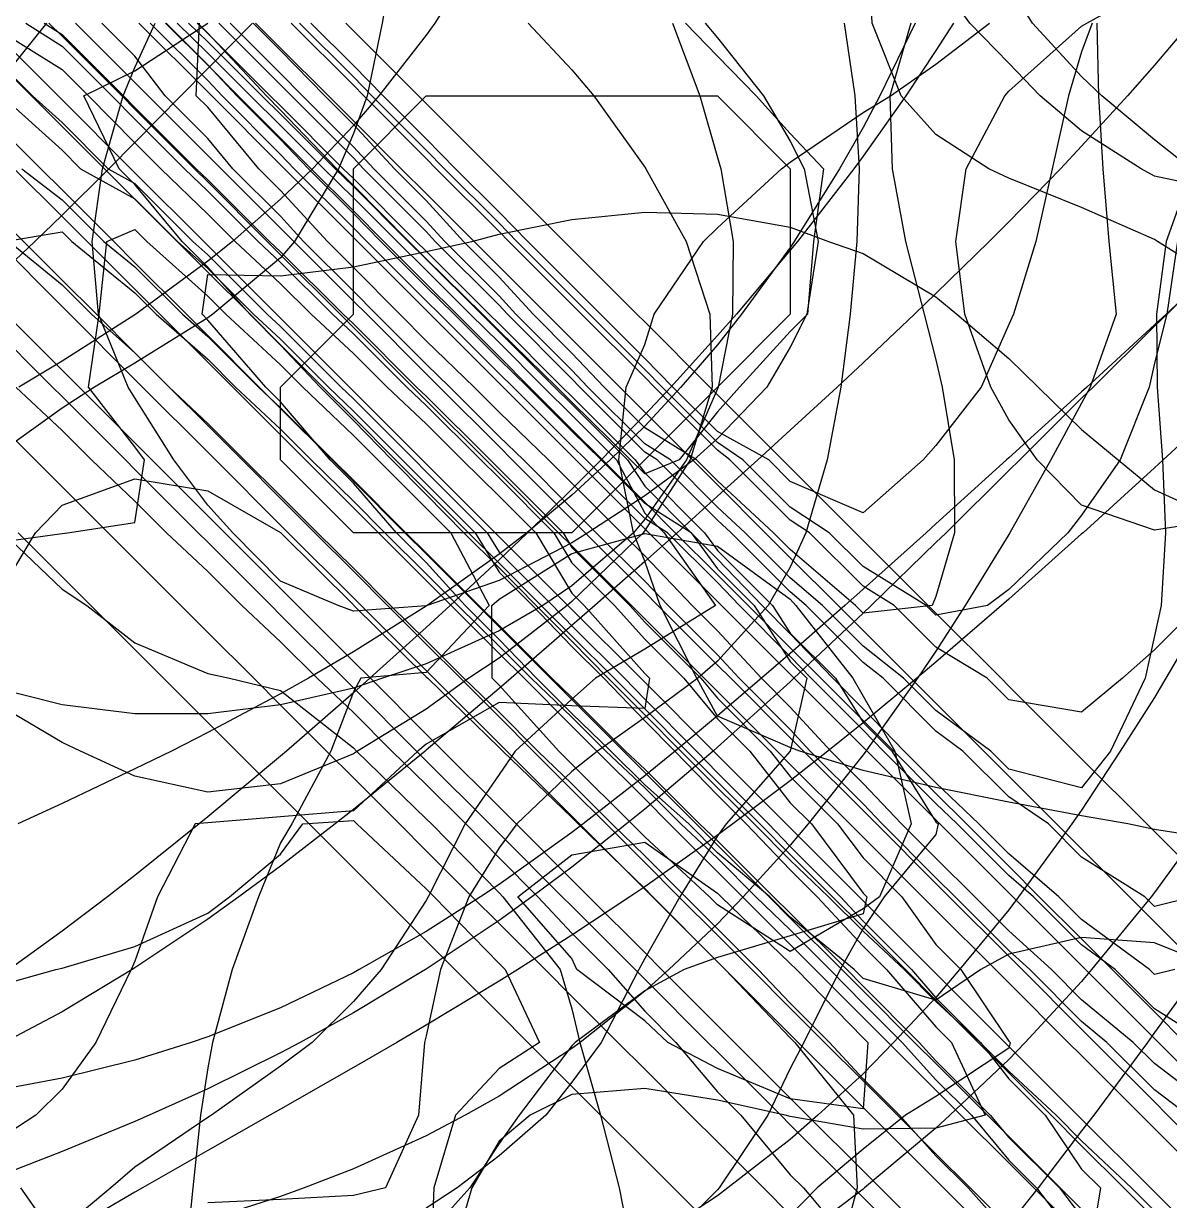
# Model space of a CAD drawing. Header units: metres. Extents: x 350990 to 353010, y 7454990 to 7457010.
# Drawn here: x 352094.7 to 352252.1, y 7455788.3 to 7455949.9 of the extents above; entities that cross this region are included whole.
import ezdxf

# ---------------------------------------------------------------- set-up
doc = ezdxf.new("R2010")
doc.units = ezdxf.units.M

msp = doc.modelspace()

# ---------------------------------------------------------------- linework, layer by layer
at = {"layer": 'BXH_RL1000'}
msp.add_polyline3d([(352188.33, 7455950, 1000), (352190, 7455947.977, 1000), (352196.318, 7455940, 1000), (352200, 7455933.771, 1000), (352201.902, 7455930, 1000), (352203.833, 7455920, 1000), (352202.288, 7455910, 1000), (352200, 7455905.486, 1000), (352196.767, 7455900, 1000), (352190, 7455892.949, 1000), (352186.762, 7455890, 1000), (352180, 7455885.052, 1000), (352172.202, 7455880, 1000), (352170, 7455878.613, 1000), (352160, 7455873.439, 1000), (352150.13, 7455870, 1000), (352150, 7455869.946, 1000), (352140, 7455869.24, 1000), (352137.91, 7455870, 1000), (352130, 7455873.349, 1000), (352123.431, 7455880, 1000), (352120, 7455883.761, 1000), (352115.321, 7455890, 1000), (352110, 7455898.525, 1000), (352109.046, 7455900, 1000), (352104.978, 7455910, 1000), (352104.13, 7455920, 1000), (352105.556, 7455930, 1000), (352108.401, 7455940, 1000), (352110, 7455943.895, 1000), (352112.795, 7455950, 1000)], dxfattribs=at)
at = {"layer": 'BXH_RL1100'}
for points in [[(352090, 7455940.136, 1100), (352097.876, 7455950, 1100)], [(352163.996, 7455950, 1100), (352170, 7455943.584, 1100), (352173.034, 7455940, 1100), (352180, 7455930.223, 1100), (352180.161, 7455930, 1100), (352185.721, 7455920, 1100), (352188.936, 7455910, 1100), (352189.268, 7455900, 1100), (352186.267, 7455890, 1100), (352180, 7455880.282, 1100), (352179.786, 7455880, 1100), (352170, 7455870.532, 1100), (352169.351, 7455870, 1100), (352160, 7455862.783, 1100), (352155.855, 7455860, 1100), (352150, 7455855.772, 1100), (352140.568, 7455850, 1100), (352140, 7455849.63, 1100), (352130, 7455845.518, 1100), (352120, 7455844.349, 1100), (352110, 7455846.538, 1100), (352102.521, 7455850, 1100), (352100, 7455851.202, 1100), (352090, 7455857.094, 1100)]]:
    msp.add_polyline3d(points, dxfattribs=at)
at = {"layer": 'BXH_RL1200'}
msp.add_polyline3d([(352183.805, 7455950, 1200), (352187.585, 7455940, 1200), (352190, 7455931.528, 1200), (352190.459, 7455930, 1200), (352192.15, 7455920, 1200), (352192.075, 7455910, 1200), (352190.105, 7455900, 1200), (352190, 7455899.744, 1200), (352185.753, 7455890, 1200), (352180, 7455881.866, 1200), (352178.45, 7455880, 1200), (352170, 7455872.713, 1200), (352166.023, 7455870, 1200), (352160, 7455866.532, 1200), (352150, 7455861.995, 1200), (352143.976, 7455860, 1200), (352140, 7455858.652, 1200), (352130, 7455856.347, 1200), (352120, 7455855.14, 1200), (352110, 7455855.139, 1200), (352100, 7455856.372, 1200), (352090, 7455858.884, 1200)], dxfattribs=at)
at = {"layer": 'BXH_RL900'}
msp.add_polyline3d([(352130, 7455890, 900), (352130, 7455890, 900), (352130, 7455900, 900), (352130, 7455900, 900), (352140, 7455910, 900), (352140, 7455920, 900), (352140, 7455930, 900), (352140, 7455930, 900), (352150, 7455940, 900), (352150, 7455940, 900), (352160, 7455940, 900), (352170, 7455940, 900), (352180, 7455940, 900), (352190, 7455940, 900), (352190, 7455940, 900), (352200, 7455930, 900), (352200, 7455930, 900), (352200, 7455920, 900), (352200, 7455910, 900), (352200, 7455910, 900), (352190, 7455900, 900), (352190, 7455900, 900), (352180, 7455890, 900), (352180, 7455890, 900), (352170, 7455880, 900), (352170, 7455880, 900), (352160, 7455880, 900), (352150, 7455880, 900), (352140, 7455880, 900), (352140, 7455880, 900)], close=True, dxfattribs=at)
at = {"layer": 'CU_0p2_RL1000'}
for points in [[(352257.361, 7455810, 1000), (352250, 7455814.594, 1000), (352244.594, 7455820, 1000), (352240, 7455823.379, 1000), (352233.379, 7455830, 1000), (352230, 7455832.895, 1000), (352222.895, 7455840, 1000), (352220, 7455842.786, 1000), (352212.786, 7455850, 1000), (352210, 7455852.868, 1000), (352202.868, 7455860, 1000), (352200, 7455863.016, 1000), (352193.016, 7455870, 1000), (352190, 7455873.139, 1000), (352183.139, 7455880, 1000), (352180, 7455881.972, 1000), (352171.972, 7455890, 1000), (352170, 7455891.936, 1000), (352161.936, 7455900, 1000), (352160, 7455901.885, 1000), (352151.885, 7455910, 1000), (352150, 7455911.859, 1000), (352141.859, 7455920, 1000), (352140, 7455921.883, 1000), (352131.883, 7455930, 1000), (352130, 7455931.966, 1000), (352121.966, 7455940, 1000), (352120, 7455942.106, 1000), (352112.106, 7455950, 1000)], [(352090, 7455945.915, 1000), (352095.915, 7455940, 1000), (352100, 7455936.322, 1000), (352106.322, 7455930, 1000), (352110, 7455927.957, 1000), (352117.957, 7455920, 1000), (352120, 7455918.164, 1000), (352128.164, 7455910, 1000), (352130, 7455908.307, 1000), (352138.307, 7455900, 1000), (352140, 7455898.378, 1000), (352148.378, 7455890, 1000), (352150, 7455888.382, 1000), (352158.382, 7455880, 1000), (352160, 7455877.332, 1000), (352167.332, 7455870, 1000), (352170, 7455867.228, 1000), (352177.228, 7455860, 1000), (352180, 7455857.126, 1000), (352187.126, 7455850, 1000), (352190, 7455847.026, 1000), (352197.026, 7455840, 1000), (352200, 7455836.9, 1000), (352206.9, 7455830, 1000), (352210, 7455826.655, 1000), (352216.655, 7455820, 1000), (352220, 7455816.123, 1000), (352226.123, 7455810, 1000), (352230, 7455804.988, 1000), (352234.988, 7455800, 1000), (352240, 7455792.598, 1000), (352242.598, 7455790, 1000), (352240.964, 7455780, 1000)]]:
    msp.add_polyline3d(points, dxfattribs=at)
at = {"layer": 'CU_0p2_RL1100'}
for points in [[(352097.54, 7455950, 1100), (352100, 7455948.439, 1100), (352108.438, 7455940, 1100), (352110, 7455938.423, 1100), (352118.422, 7455930, 1100), (352120, 7455928.475, 1100), (352128.475, 7455920, 1100), (352130, 7455918.578, 1100), (352138.578, 7455910, 1100), (352140, 7455908.686, 1100), (352148.686, 7455900, 1100), (352150, 7455898.765, 1100), (352158.765, 7455890, 1100), (352160, 7455888.788, 1100), (352168.788, 7455880, 1100), (352170, 7455877.97, 1100), (352177.97, 7455870, 1100), (352180, 7455867.718, 1100), (352187.718, 7455860, 1100), (352190, 7455857.255, 1100), (352197.255, 7455850, 1100), (352200, 7455846.504, 1100), (352206.504, 7455840, 1100), (352210, 7455835.323, 1100), (352215.323, 7455830, 1100), (352220, 7455823.418, 1100), (352223.418, 7455820, 1100), (352230, 7455810.177, 1100), (352230.177, 7455810, 1100), (352230, 7455809.221, 1100), (352220, 7455802.561, 1100), (352215.801, 7455800, 1100), (352210, 7455795.309, 1100), (352203.697, 7455790, 1100), (352200, 7455786.211, 1100)], [(352255.382, 7455830, 1100), (352250, 7455828.668, 1100), (352248.668, 7455830, 1100), (352240, 7455835.436, 1100), (352235.436, 7455840, 1100), (352230, 7455843.708, 1100), (352223.708, 7455850, 1100), (352220, 7455852.741, 1100), (352212.741, 7455860, 1100), (352210, 7455862.184, 1100), (352202.184, 7455870, 1100), (352200, 7455871.875, 1100), (352191.875, 7455880, 1100), (352190, 7455881.736, 1100), (352181.736, 7455890, 1100), (352180, 7455891.08, 1100), (352171.08, 7455900, 1100), (352170, 7455901.142, 1100), (352161.142, 7455910, 1100), (352160, 7455911.249, 1100), (352151.249, 7455920, 1100), (352150, 7455921.376, 1100), (352141.376, 7455930, 1100), (352140, 7455931.48, 1100), (352131.48, 7455940, 1100), (352130, 7455941.521, 1100), (352121.52, 7455950, 1100)]]:
    msp.add_polyline3d(points, dxfattribs=at)
at = {"layer": 'CU_0p2_RL1200'}
for points in [[(352118.538, 7455950, 1200), (352120, 7455948.576, 1200), (352128.571, 7455940, 1200), (352130, 7455938.608, 1200), (352138.602, 7455930, 1200), (352140, 7455928.636, 1200), (352148.63, 7455920, 1200), (352150, 7455918.659, 1200), (352158.652, 7455910, 1200), (352160, 7455908.677, 1200), (352168.67, 7455900, 1200), (352170, 7455898.689, 1200), (352178.682, 7455890, 1200), (352180, 7455888.232, 1200), (352188.223, 7455880, 1200), (352190, 7455877.565, 1200), (352197.555, 7455870, 1200), (352200, 7455866.209, 1200), (352206.201, 7455860, 1200), (352210, 7455853.935, 1200), (352213.935, 7455850, 1200), (352220, 7455840.288, 1200), (352220.288, 7455840, 1200), (352220, 7455838.569, 1200), (352212.908, 7455830, 1200), (352210, 7455825.633, 1200), (352206.839, 7455820, 1200), (352201.88, 7455810, 1200), (352200, 7455806.419, 1200), (352196.921, 7455800, 1200), (352190.228, 7455790, 1200), (352190, 7455789.734, 1200), (352180.258, 7455780, 1200)], [(352256.098, 7455870, 1200), (352250, 7455863.901, 1200), (352245.633, 7455860, 1200), (352240, 7455855.335, 1200), (352230, 7455857.022, 1200), (352227.022, 7455860, 1200), (352220, 7455864.266, 1200), (352214.264, 7455870, 1200), (352210, 7455872.638, 1200), (352202.63, 7455880, 1200), (352200, 7455881.712, 1200), (352191.704, 7455890, 1200), (352190, 7455891.336, 1200), (352181.329, 7455900, 1200), (352180, 7455901.348, 1200), (352171.341, 7455910, 1200), (352170, 7455911.366, 1200), (352161.359, 7455920, 1200), (352160, 7455921.389, 1200), (352151.382, 7455930, 1200), (352150, 7455931.416, 1200), (352141.41, 7455940, 1200), (352140, 7455941.447, 1200), (352131.442, 7455950, 1200)]]:
    msp.add_polyline3d(points, dxfattribs=at)
at = {"layer": 'CU_0p2_RL600'}
for points in [[(352260, 7455914.02, 600), (352250.418, 7455920, 600), (352250, 7455920.257, 600), (352240, 7455924.664, 600), (352230, 7455928.689, 600), (352227.274, 7455930, 600), (352220, 7455934.715, 600), (352215.239, 7455940, 600), (352211.257, 7455950, 600), (352210.807, 7455960, 600), (352212.661, 7455970, 600), (352216.181, 7455980, 600), (352220, 7455988.348, 600), (352221.232, 7455990, 600), (352229.189, 7456000, 600), (352230, 7456001.157, 600), (352240, 7456005.652, 600), (352250, 7456001.306, 600), (352251.107, 7456000, 600), (352260, 7455992.329, 600)], [(352090, 7455817.435, 600), (352099.151, 7455820, 600), (352100, 7455820.196, 600), (352110, 7455823.147, 600), (352120, 7455827.748, 600), (352122.964, 7455830, 600), (352130, 7455835.842, 600), (352133.041, 7455840, 600), (352140, 7455840.476, 600), (352140.476, 7455840, 600), (352150, 7455831.069, 600), (352151.069, 7455830, 600), (352160, 7455820.828, 600), (352160.828, 7455820, 600), (352165.57, 7455810, 600), (352160, 7455806.403, 600), (352154.026, 7455800, 600), (352151.052, 7455790, 600), (352150.627, 7455780, 600)]]:
    msp.add_polyline3d(points, dxfattribs=at)
msp.add_polyline3d([(352160, 7455859.053, 600), (352159.053, 7455860, 600), (352159.024, 7455870, 600), (352160, 7455870.862, 600), (352170, 7455877.14, 600), (352180, 7455879.873, 600), (352190, 7455878.13, 600), (352200, 7455870.866, 600), (352200.757, 7455870, 600), (352208.596, 7455860, 600), (352210, 7455857.539, 600), (352214.348, 7455850, 600), (352216.587, 7455840, 600), (352212.265, 7455830, 600), (352210, 7455828.32, 600), (352200, 7455822.477, 600), (352190, 7455828.901, 600), (352188.901, 7455830, 600), (352180, 7455838.226, 600), (352178.226, 7455840, 600), (352170, 7455848.224, 600), (352168.224, 7455850, 600)], close=True, dxfattribs=at)
at = {"layer": 'CU_0p2_RL700'}
for points in [[(352255.059, 7455930, 700), (352250, 7455933.975, 700), (352242.795, 7455940, 700), (352240, 7455942.639, 700), (352233.268, 7455950, 700), (352230, 7455955.214, 700), (352227.317, 7455960, 700), (352223.869, 7455970, 700), (352222.498, 7455980, 700), (352222.649, 7455990, 700), (352224.009, 7456000, 700), (352226.283, 7456010, 700), (352229.055, 7456020, 700), (352230, 7456023.827, 700), (352231.648, 7456030, 700), (352233.487, 7456040, 700)], [(352259.137, 7455820, 700), (352250, 7455823.691, 700), (352240, 7455824.41, 700), (352230, 7455822.101, 700), (352226.171, 7455820, 700), (352220, 7455815.776, 700), (352210, 7455818.759, 700), (352208.759, 7455820, 700), (352200, 7455827.18, 700), (352197.18, 7455830, 700), (352190, 7455836.042, 700), (352186.042, 7455840, 700), (352180, 7455845.369, 700), (352175.369, 7455850, 700), (352170, 7455855.148, 700), (352165.148, 7455860, 700), (352160, 7455865.344, 700), (352155.344, 7455870, 700), (352150, 7455875.919, 700), (352145.919, 7455880, 700), (352140, 7455886.819, 700), (352136.819, 7455890, 700), (352130, 7455897.954, 700), (352127.954, 7455900, 700), (352120, 7455909.214, 700), (352119.214, 7455910, 700), (352120, 7455915.445, 700), (352130, 7455915.27, 700), (352140, 7455916.533, 700), (352150, 7455918.633, 700), (352156.248, 7455920, 700), (352160, 7455921.002, 700), (352170, 7455923.036, 700), (352180, 7455924.013, 700), (352190, 7455923.756, 700), (352200, 7455921.948, 700), (352205.234, 7455920, 700), (352210, 7455918.343, 700), (352220, 7455912.412, 700), (352222.847, 7455910, 700), (352230, 7455903.925, 700), (352234.045, 7455900, 700), (352240, 7455894.191, 700), (352245.021, 7455890, 700), (352250, 7455885.872, 700), (352260, 7455881.339, 700)], [(352093.64, 7455900, 700), (352100, 7455894.019, 700), (352104.019, 7455890, 700), (352110, 7455884.342, 700), (352114.342, 7455880, 700), (352120, 7455874.676, 700), (352124.676, 7455870, 700), (352130, 7455865.015, 700), (352135.015, 7455860, 700), (352140, 7455855.294, 700), (352145.294, 7455850, 700), (352150, 7455845.429, 700), (352155.429, 7455840, 700), (352160, 7455835.343, 700), (352165.343, 7455830, 700), (352170, 7455824.974, 700), (352174.974, 7455820, 700), (352180, 7455814.271, 700), (352184.271, 7455810, 700), (352190, 7455803.187, 700), (352193.187, 7455800, 700), (352200, 7455791.795, 700), (352201.795, 7455790, 700), (352210, 7455780.282, 700)]]:
    msp.add_polyline3d(points, dxfattribs=at)
at = {"layer": 'CU_0p2_RL800'}
for points in [[(352250, 7455786.864, 800), (352246.864, 7455790, 800), (352240, 7455796.49, 800), (352236.49, 7455800, 800), (352230, 7455806.059, 800), (352226.059, 7455810, 800), (352220, 7455815.624, 800), (352215.624, 7455820, 800), (352210, 7455825.263, 800), (352205.263, 7455830, 800), (352200, 7455835.032, 800), (352195.032, 7455840, 800), (352190, 7455844.949, 800), (352184.949, 7455850, 800), (352180, 7455854.993, 800), (352174.993, 7455860, 800), (352170, 7455865.083, 800), (352165.083, 7455870, 800), (352160, 7455875.174, 800), (352155.174, 7455880, 800), (352150, 7455885.267, 800), (352145.267, 7455890, 800), (352140, 7455895.424, 800), (352135.424, 7455900, 800), (352130, 7455905.768, 800), (352125.768, 7455910, 800), (352120, 7455916.485, 800), (352116.485, 7455920, 800), (352110, 7455927.848, 800), (352107.848, 7455930, 800), (352102.984, 7455940, 800), (352110, 7455943.45, 800), (352120, 7455949.964, 800)], [(352092.735, 7455920, 800), (352100, 7455914.023, 800), (352104.023, 7455910, 800), (352110, 7455904.699, 800), (352114.699, 7455900, 800), (352120, 7455894.993, 800), (352124.993, 7455890, 800), (352130, 7455885.084, 800), (352135.084, 7455880, 800), (352140, 7455875.115, 800), (352145.115, 7455870, 800), (352150, 7455865.187, 800), (352155.187, 7455860, 800), (352160, 7455855.332, 800), (352165.332, 7455850, 800), (352170, 7455845.513, 800), (352175.513, 7455840, 800), (352180, 7455835.629, 800), (352185.629, 7455830, 800), (352190, 7455825.601, 800), (352195.601, 7455820, 800), (352200, 7455815.392, 800), (352205.392, 7455810, 800), (352210, 7455804.995, 800), (352214.995, 7455800, 800), (352220, 7455794.434, 800), (352224.434, 7455790, 800), (352230, 7455783.766, 800)]]:
    msp.add_polyline3d(points, dxfattribs=at)
at = {"layer": 'CU_0p2_RL900'}
for points in [[(352254.575, 7455800, 900), (352250, 7455803.483, 900), (352243.483, 7455810, 900), (352240, 7455812.884, 900), (352232.884, 7455820, 900), (352230, 7455822.622, 900), (352222.622, 7455830, 900), (352220, 7455832.598, 900), (352212.598, 7455840, 900), (352210, 7455842.74, 900), (352202.74, 7455850, 900), (352200, 7455852.973, 900), (352192.973, 7455860, 900), (352190, 7455863.207, 900), (352183.207, 7455870, 900), (352180, 7455873.353, 900), (352173.353, 7455880, 900), (352170, 7455883.346, 900), (352163.346, 7455890, 900), (352160, 7455893.234, 900), (352153.234, 7455900, 900), (352150, 7455903.132, 900), (352143.132, 7455910, 900), (352140, 7455913.166, 900), (352133.166, 7455920, 900), (352130, 7455923.458, 900), (352123.458, 7455930, 900), (352120, 7455934.149, 900), (352114.149, 7455940, 900), (352110, 7455945.438, 900), (352105.438, 7455950, 900)], [(352094.475, 7455930, 900), (352100, 7455925.729, 900), (352105.729, 7455920, 900), (352110, 7455916.517, 900), (352116.517, 7455910, 900), (352120, 7455906.956, 900), (352126.956, 7455900, 900), (352130, 7455897.155, 900), (352137.155, 7455890, 900), (352140, 7455887.211, 900), (352147.211, 7455880, 900), (352150, 7455877.217, 900), (352157.217, 7455870, 900), (352160, 7455867.257, 900), (352167.257, 7455860, 900), (352170, 7455857.372, 900), (352177.372, 7455850, 900), (352180, 7455847.526, 900), (352187.526, 7455840, 900), (352190, 7455837.676, 900), (352197.676, 7455830, 900), (352200, 7455827.759, 900), (352207.759, 7455820, 900), (352210, 7455817.712, 900), (352217.712, 7455810, 900), (352220, 7455807.47, 900), (352227.47, 7455800, 900), (352230, 7455796.947, 900), (352236.947, 7455790, 900), (352240, 7455786.021, 900)]]:
    msp.add_polyline3d(points, dxfattribs=at)
at = {"layer": 'CU_0p4_RL1000'}
for points in [[(352252.815, 7455820, 1000), (352250, 7455819.33, 1000), (352249.33, 7455820, 1000), (352240, 7455826.862, 1000), (352236.862, 7455830, 1000), (352230, 7455835.88, 1000), (352225.88, 7455840, 1000), (352220, 7455845.658, 1000), (352215.658, 7455850, 1000), (352210, 7455855.824, 1000), (352205.824, 7455860, 1000), (352200, 7455866.125, 1000), (352196.125, 7455870, 1000), (352190, 7455876.374, 1000), (352186.374, 7455880, 1000), (352180, 7455884.005, 1000), (352174.005, 7455890, 1000), (352170, 7455893.932, 1000), (352163.932, 7455900, 1000), (352160, 7455903.829, 1000), (352153.829, 7455910, 1000), (352150, 7455913.775, 1000), (352143.775, 7455920, 1000), (352140, 7455923.824, 1000), (352133.824, 7455930, 1000), (352130, 7455933.993, 1000), (352123.993, 7455940, 1000), (352120, 7455944.276, 1000), (352114.276, 7455950, 1000)], [(352091.703, 7455940, 1000), (352100, 7455932.53, 1000), (352102.53, 7455930, 1000), (352110, 7455925.85, 1000), (352115.85, 7455920, 1000), (352120, 7455916.271, 1000), (352126.271, 7455910, 1000), (352130, 7455906.562, 1000), (352136.562, 7455900, 1000), (352140, 7455896.706, 1000), (352146.706, 7455890, 1000), (352150, 7455886.714, 1000), (352156.714, 7455880, 1000), (352160, 7455874.581, 1000), (352164.581, 7455870, 1000), (352170, 7455864.371, 1000), (352174.371, 7455860, 1000), (352180, 7455854.163, 1000), (352184.163, 7455850, 1000), (352190, 7455843.96, 1000), (352193.96, 7455840, 1000), (352200, 7455833.703, 1000), (352203.703, 7455830, 1000), (352210, 7455823.207, 1000), (352213.207, 7455820, 1000), (352220, 7455812.126, 1000), (352222.126, 7455810, 1000), (352226.767, 7455800, 1000), (352220, 7455798.221, 1000), (352210, 7455798.095, 1000), (352200, 7455799.837, 1000), (352199.301, 7455800, 1000), (352190, 7455802.062, 1000), (352180, 7455803.64, 1000), (352170, 7455802.849, 1000), (352164.295, 7455800, 1000), (352160, 7455796.445, 1000), (352156.273, 7455790, 1000), (352153.33, 7455780, 1000)]]:
    msp.add_polyline3d(points, dxfattribs=at)
at = {"layer": 'CU_0p4_RL1100'}
for points in [[(352095.001, 7455950, 1100), (352100, 7455946.828, 1100), (352106.828, 7455940, 1100), (352110, 7455936.796, 1100), (352116.795, 7455930, 1100), (352120, 7455926.903, 1100), (352126.903, 7455920, 1100), (352130, 7455917.112, 1100), (352137.112, 7455910, 1100), (352140, 7455907.332, 1100), (352147.332, 7455900, 1100), (352150, 7455897.491, 1100), (352157.491, 7455890, 1100), (352160, 7455887.538, 1100), (352167.538, 7455880, 1100), (352170, 7455875.878, 1100), (352175.878, 7455870, 1100), (352180, 7455865.366, 1100), (352185.366, 7455860, 1100), (352190, 7455854.424, 1100), (352194.424, 7455850, 1100), (352200, 7455842.9, 1100), (352202.9, 7455840, 1100), (352210, 7455830.5, 1100), (352210.5, 7455830, 1100), (352210, 7455827.665, 1100), (352200, 7455824.633, 1100), (352190, 7455821.649, 1100), (352185.443, 7455820, 1100), (352180, 7455817.092, 1100), (352170.455, 7455810, 1100), (352170, 7455809.521, 1100), (352162.786, 7455800, 1100), (352160, 7455796.12, 1100), (352155.977, 7455790, 1100), (352150, 7455783.34, 1100)], [(352255.195, 7455930, 1100), (352251.629, 7455920, 1100), (352250.274, 7455910, 1100), (352250.396, 7455900, 1100), (352251.091, 7455890, 1100), (352251.522, 7455880, 1100), (352250.944, 7455870, 1100), (352250, 7455865.814, 1100), (352248.741, 7455860, 1100), (352243.973, 7455850, 1100), (352240, 7455844.948, 1100), (352230, 7455847.531, 1100), (352227.531, 7455850, 1100), (352220, 7455855.566, 1100), (352215.566, 7455860, 1100), (352210, 7455864.436, 1100), (352204.436, 7455870, 1100), (352200, 7455873.807, 1100), (352193.807, 7455880, 1100), (352190, 7455883.525, 1100), (352183.525, 7455890, 1100), (352180, 7455892.194, 1100), (352172.194, 7455900, 1100), (352170, 7455902.319, 1100), (352162.319, 7455910, 1100), (352160, 7455912.537, 1100), (352152.537, 7455920, 1100), (352150, 7455922.794, 1100), (352142.794, 7455930, 1100), (352140, 7455933.006, 1100), (352133.006, 7455940, 1100), (352130, 7455943.088, 1100), (352123.088, 7455950, 1100)]]:
    msp.add_polyline3d(points, dxfattribs=at)
at = {"layer": 'CU_0p4_RL1200'}
for points in [[(352117.374, 7455950, 1200), (352120, 7455947.433, 1200), (352127.43, 7455940, 1200), (352130, 7455937.487, 1200), (352137.483, 7455930, 1200), (352140, 7455927.535, 1200), (352147.53, 7455920, 1200), (352150, 7455917.577, 1200), (352157.572, 7455910, 1200), (352160, 7455907.61, 1200), (352167.605, 7455900, 1200), (352170, 7455897.635, 1200), (352177.629, 7455890, 1200), (352180, 7455886.382, 1200), (352186.376, 7455880, 1200), (352190, 7455875.033, 1200), (352195.026, 7455870, 1200), (352200, 7455862.288, 1200), (352202.285, 7455860, 1200), (352200, 7455850, 1200), (352200, 7455850, 1200), (352191.171, 7455840, 1200), (352190, 7455838.385, 1200), (352184.81, 7455830, 1200), (352180, 7455821.513, 1200), (352179.213, 7455820, 1200), (352174.026, 7455810, 1200), (352170, 7455804.538, 1200), (352166.406, 7455800, 1200), (352160, 7455794.4, 1200), (352154.264, 7455790, 1200), (352150, 7455787.21, 1200)], [(352253.161, 7455920, 1200), (352251.712, 7455910, 1200), (352250, 7455903.302, 1200), (352249.276, 7455900, 1200), (352245.312, 7455890, 1200), (352240, 7455882.409, 1200), (352238.095, 7455880, 1200), (352230, 7455872.221, 1200), (352227.095, 7455870, 1200), (352220, 7455868.663, 1200), (352218.663, 7455870, 1200), (352210, 7455875.36, 1200), (352205.355, 7455880, 1200), (352200, 7455883.486, 1200), (352193.479, 7455890, 1200), (352190, 7455892.395, 1200), (352182.389, 7455900, 1200), (352180, 7455902.42, 1200), (352172.414, 7455910, 1200), (352170, 7455912.453, 1200), (352162.448, 7455920, 1200), (352160, 7455922.495, 1200), (352152.49, 7455930, 1200), (352150, 7455932.544, 1200), (352142.539, 7455940, 1200), (352140, 7455942.597, 1200), (352132.593, 7455950, 1200)]]:
    msp.add_polyline3d(points, dxfattribs=at)
at = {"layer": 'CU_0p4_RL700'}
msp.add_polyline3d([(352091.889, 7455880, 700), (352100, 7455872.232, 700), (352103.391, 7455870, 700), (352110, 7455864.858, 700), (352120, 7455860.644, 700), (352122.974, 7455860, 700), (352130, 7455858.317, 700), (352140, 7455850.443, 700), (352140.443, 7455850, 700), (352150, 7455840.718, 700), (352150.718, 7455840, 700), (352160, 7455830.542, 700), (352160.542, 7455830, 700), (352168.373, 7455820, 700), (352170, 7455814.613, 700), (352171.1, 7455810, 700), (352173.914, 7455800, 700), (352176.495, 7455790, 700), (352178.465, 7455780, 700)], dxfattribs=at)
at = {"layer": 'CU_0p4_RL800'}
for points in [[(352260, 7455837.656, 800), (352250, 7455839.249, 800), (352246.343, 7455840, 800), (352240, 7455841.095, 800), (352230, 7455842.977, 800), (352220, 7455845.026, 800), (352210, 7455847.343, 800), (352201.292, 7455850, 800), (352200, 7455850.481, 800), (352190, 7455854.818, 800), (352187.186, 7455860, 800), (352182.124, 7455870, 800), (352180, 7455876.087, 800), (352178.45, 7455880, 800), (352176.451, 7455890, 800), (352177.441, 7455900, 800), (352180, 7455905.86, 800), (352181.326, 7455910, 800), (352188.101, 7455920, 800), (352190, 7455921.886, 800), (352198.804, 7455930, 800), (352200, 7455930.903, 800), (352210, 7455937.735, 800), (352213.747, 7455940, 800), (352220, 7455944.351, 800), (352227.353, 7455950, 800)], [(352090.355, 7455870, 800), (352096.363, 7455880, 800), (352100, 7455883.772, 800), (352110, 7455887.413, 800), (352120, 7455885.772, 800), (352130, 7455880.016, 800), (352130.016, 7455880, 800), (352140, 7455870.08, 800), (352140.08, 7455870, 800), (352150, 7455860.226, 800), (352150.226, 7455860, 800), (352160, 7455850.519, 800), (352160.519, 7455850, 800), (352170, 7455840.888, 800), (352170.888, 7455840, 800), (352180, 7455831.123, 800), (352181.123, 7455830, 800), (352190, 7455821.066, 800), (352191.066, 7455820, 800), (352200, 7455810.642, 800), (352200.642, 7455810, 800), (352208.688, 7455800, 800), (352209.166, 7455790, 800), (352206.516, 7455780, 800)]]:
    msp.add_polyline3d(points, dxfattribs=at)
at = {"layer": 'CU_0p4_RL900'}
for points in [[(352259.292, 7455800, 900), (352250, 7455807.073, 900), (352247.073, 7455810, 900), (352240, 7455815.857, 900), (352235.857, 7455820, 900), (352230, 7455825.324, 900), (352225.324, 7455830, 900), (352220, 7455835.276, 900), (352215.276, 7455840, 900), (352210, 7455845.565, 900), (352205.565, 7455850, 900), (352200, 7455856.039, 900), (352196.039, 7455860, 900), (352190, 7455866.512, 900), (352186.512, 7455870, 900), (352180, 7455876.81, 900), (352176.81, 7455880, 900), (352170, 7455886.796, 900), (352166.796, 7455890, 900), (352160, 7455896.567, 900), (352156.567, 7455900, 900), (352150, 7455906.36, 900), (352146.36, 7455910, 900), (352140, 7455916.43, 900), (352136.43, 7455920, 900), (352130, 7455927.023, 900), (352127.023, 7455930, 900), (352120, 7455938.426, 900), (352118.426, 7455940, 900), (352118.887, 7455950, 900)], [(352092.082, 7455920, 900), (352100, 7455921.326, 900), (352101.326, 7455920, 900), (352110, 7455912.927, 900), (352112.927, 7455910, 900), (352120, 7455903.818, 900), (352123.818, 7455900, 900), (352130, 7455894.222, 900), (352134.222, 7455890, 900), (352140, 7455884.335, 900), (352144.335, 7455880, 900), (352150, 7455874.348, 900), (352154.348, 7455870, 900), (352160, 7455864.43, 900), (352164.43, 7455860, 900), (352170, 7455854.662, 900), (352174.662, 7455850, 900), (352180, 7455844.976, 900), (352184.976, 7455840, 900), (352190, 7455835.281, 900), (352195.281, 7455830, 900), (352200, 7455825.448, 900), (352205.448, 7455820, 900), (352210, 7455815.353, 900), (352215.353, 7455810, 900), (352220, 7455804.861, 900), (352224.861, 7455800, 900), (352230, 7455793.8, 900), (352233.8, 7455790, 900), (352240, 7455781.919, 900)]]:
    msp.add_polyline3d(points, dxfattribs=at)
at = {"layer": 'CU_0p8_RL1000'}
for points in [[(352260, 7455926.856, 1000), (352250, 7455928.985, 1000), (352248.186, 7455930, 1000), (352240, 7455935.192, 1000), (352234.321, 7455940, 1000), (352230, 7455944.488, 1000), (352224.641, 7455950, 1000), (352220, 7455956.46, 1000), (352217.322, 7455960, 1000), (352213.257, 7455970, 1000), (352212.239, 7455980, 1000), (352213.42, 7455990, 1000), (352215.293, 7456000, 1000), (352215.877, 7456010, 1000), (352213.796, 7456020, 1000), (352210, 7456028.289, 1000), (352209.484, 7456030, 1000), (352205.445, 7456040, 1000)], [(352185.628, 7455950, 1000), (352190, 7455945.47, 1000), (352195.333, 7455940, 1000), (352200, 7455934.835, 1000), (352204.58, 7455930, 1000), (352203.173, 7455920, 1000), (352202.382, 7455910, 1000), (352200, 7455907.628, 1000), (352193.004, 7455900, 1000), (352190, 7455896.624, 1000), (352184.743, 7455890, 1000), (352180, 7455888.072, 1000), (352178.072, 7455890, 1000), (352170, 7455897.924, 1000), (352167.924, 7455900, 1000), (352160, 7455907.716, 1000), (352157.716, 7455910, 1000), (352150, 7455917.608, 1000), (352147.608, 7455920, 1000), (352140, 7455927.706, 1000), (352137.706, 7455930, 1000), (352130, 7455938.048, 1000), (352128.048, 7455940, 1000), (352120, 7455948.618, 1000), (352118.618, 7455950, 1000)], [(352090, 7455878.53, 1000), (352100, 7455879.911, 1000), (352100.743, 7455880, 1000), (352110, 7455881.402, 1000), (352111.295, 7455890, 1000), (352110, 7455891.777, 1000), (352103.601, 7455900, 1000), (352105.075, 7455910, 1000), (352106.145, 7455920, 1000), (352110, 7455921.637, 1000), (352111.637, 7455920, 1000), (352120, 7455912.484, 1000), (352122.484, 7455910, 1000), (352130, 7455903.072, 1000), (352133.072, 7455900, 1000), (352140, 7455893.362, 1000), (352143.362, 7455890, 1000), (352150, 7455883.377, 1000), (352153.377, 7455880, 1000), (352158.649, 7455870, 1000), (352150, 7455860.799, 1000), (352141.023, 7455860, 1000), (352140, 7455858.148, 1000), (352136.882, 7455850, 1000), (352131.54, 7455840, 1000), (352130, 7455837.387, 1000), (352126.955, 7455830, 1000), (352123.352, 7455820, 1000), (352120.655, 7455810, 1000), (352120, 7455806.508, 1000), (352118.98, 7455800, 1000), (352117.939, 7455790, 1000), (352116.956, 7455780, 1000)]]:
    msp.add_polyline3d(points, dxfattribs=at)
at = {"layer": 'CU_0p8_RL1100'}
for points in [[(352090, 7455949.868, 1100), (352100, 7455943.606, 1100), (352103.606, 7455940, 1100), (352110, 7455933.542, 1100), (352113.542, 7455930, 1100), (352120, 7455923.758, 1100), (352123.758, 7455920, 1100), (352130, 7455914.18, 1100), (352134.18, 7455910, 1100), (352140, 7455904.623, 1100), (352144.623, 7455900, 1100), (352150, 7455894.944, 1100), (352154.944, 7455890, 1100), (352160, 7455885.038, 1100), (352165.038, 7455880, 1100), (352170, 7455871.693, 1100), (352171.693, 7455870, 1100), (352180, 7455860.661, 1100), (352180.661, 7455860, 1100), (352180, 7455855.876, 1100), (352170, 7455856.211, 1100), (352160, 7455856.699, 1100), (352150, 7455850.971, 1100), (352148.83, 7455850, 1100), (352140, 7455841.82, 1100), (352130, 7455840.989, 1100), (352120, 7455840.134, 1100), (352118.262, 7455840, 1100), (352113.102, 7455830, 1100), (352110, 7455821.14, 1100), (352109.502, 7455820, 1100), (352104.629, 7455810, 1100), (352100, 7455803.586, 1100), (352096.38, 7455800, 1100), (352090, 7455795.836, 1100)], [(352216.532, 7455950, 1100), (352213.687, 7455940, 1100), (352213.979, 7455930, 1100), (352215.829, 7455920, 1100), (352218.367, 7455910, 1100), (352220, 7455903.736, 1100), (352220.85, 7455900, 1100), (352222.501, 7455890, 1100), (352222.533, 7455880, 1100), (352220, 7455871.23, 1100), (352219.492, 7455870, 1100), (352210, 7455868.939, 1100), (352208.939, 7455870, 1100), (352200, 7455877.672, 1100), (352197.672, 7455880, 1100), (352190, 7455887.104, 1100), (352187.104, 7455890, 1100), (352180, 7455894.422, 1100), (352174.422, 7455900, 1100), (352170, 7455904.674, 1100), (352164.674, 7455910, 1100), (352160, 7455915.112, 1100), (352155.112, 7455920, 1100), (352150, 7455925.63, 1100), (352145.63, 7455930, 1100), (352140, 7455936.058, 1100), (352136.058, 7455940, 1100), (352130, 7455946.224, 1100), (352126.224, 7455950, 1100)]]:
    msp.add_polyline3d(points, dxfattribs=at)
at = {"layer": 'CU_0p8_RL1200'}
for points in [[(352115.794, 7455950, 1200), (352120, 7455945.869, 1200), (352125.867, 7455940, 1200), (352130, 7455935.939, 1200), (352135.937, 7455930, 1200), (352140, 7455926.004, 1200), (352146.002, 7455920, 1200), (352150, 7455916.061, 1200), (352156.058, 7455910, 1200), (352160, 7455906.108, 1200), (352166.105, 7455900, 1200), (352170, 7455896.144, 1200), (352176.141, 7455890, 1200), (352180, 7455882.683, 1200), (352182.68, 7455880, 1200), (352189.744, 7455870, 1200), (352180, 7455863.981, 1200), (352173.254, 7455860, 1200), (352170, 7455857.117, 1200), (352162.229, 7455850, 1200), (352160, 7455846.769, 1200), (352155.361, 7455840, 1200), (352150.29, 7455830, 1200), (352150, 7455829.498, 1200), (352143.827, 7455820, 1200), (352140, 7455815.589, 1200), (352134.33, 7455810, 1200), (352130, 7455806.748, 1200), (352120.513, 7455800, 1200), (352120, 7455799.68, 1200), (352110, 7455792.876, 1200), (352106.667, 7455790, 1200), (352100, 7455784.419, 1200)], [(352241.442, 7455950, 1200), (352240, 7455946.065, 1200), (352238.215, 7455940, 1200), (352235.939, 7455930, 1200), (352233.715, 7455920, 1200), (352230.629, 7455910, 1200), (352230, 7455908.597, 1200), (352226.224, 7455900, 1200), (352220, 7455891.96, 1200), (352218.224, 7455890, 1200), (352210, 7455882.728, 1200), (352200, 7455887.033, 1200), (352197.031, 7455890, 1200), (352190, 7455893.888, 1200), (352183.885, 7455900, 1200), (352180, 7455903.925, 1200), (352173.921, 7455910, 1200), (352170, 7455913.972, 1200), (352163.969, 7455920, 1200), (352160, 7455924.029, 1200), (352154.026, 7455930, 1200), (352150, 7455934.095, 1200), (352144.092, 7455940, 1200), (352140, 7455944.166, 1200), (352134.163, 7455950, 1200)]]:
    msp.add_polyline3d(points, dxfattribs=at)
at = {"layer": 'CU_0p8_RL900'}
msp.add_polyline3d([(352260, 7455881.89, 900), (352250, 7455880.341, 900), (352240, 7455883.8, 900), (352233.889, 7455890, 900), (352230, 7455895.507, 900), (352227.554, 7455900, 900), (352223.988, 7455910, 900), (352222.747, 7455920, 900), (352224.169, 7455930, 900), (352229.458, 7455940, 900), (352230, 7455940.628, 900), (352240, 7455949.59, 900), (352240.733, 7455950, 900), (352250, 7455955.138, 900), (352260, 7455957.985, 900)], dxfattribs=at)
msp.add_polyline3d([(352170, 7455821.513, 900), (352162.589, 7455830, 900), (352170, 7455835.734, 900), (352180, 7455837.493, 900), (352190, 7455830.49, 900), (352190.49, 7455830, 900), (352200, 7455820.828, 900), (352200.828, 7455820, 900), (352210, 7455810.635, 900), (352210.635, 7455810, 900), (352210, 7455800.877, 900), (352200, 7455802.224, 900), (352190, 7455806.404, 900), (352183.181, 7455810, 900), (352180, 7455812.943, 900), (352170.69, 7455820, 900)], close=True, dxfattribs=at)
at = {"layer": 'DAC_RL1000'}
for points in [[(352114.196, 7455950, 1000), (352120, 7455944.196, 1000), (352124.196, 7455940, 1000), (352130, 7455934.196, 1000), (352134.196, 7455930, 1000), (352140, 7455924.196, 1000), (352144.196, 7455920, 1000), (352150, 7455914.196, 1000), (352154.196, 7455910, 1000), (352160, 7455904.196, 1000), (352164.196, 7455900, 1000), (352170, 7455894.196, 1000), (352174.196, 7455890, 1000), (352180, 7455884.196, 1000), (352184.196, 7455880, 1000), (352190, 7455874.196, 1000), (352194.196, 7455870, 1000), (352200, 7455864.196, 1000), (352204.196, 7455860, 1000), (352210, 7455854.196, 1000), (352214.196, 7455850, 1000), (352220, 7455844.196, 1000), (352224.196, 7455840, 1000), (352230, 7455834.196, 1000), (352234.196, 7455830, 1000), (352240, 7455824.196, 1000), (352244.196, 7455820, 1000), (352250, 7455814.196, 1000), (352254.196, 7455810, 1000)], [(352250, 7455785.804, 1000), (352245.804, 7455790, 1000), (352240, 7455795.804, 1000), (352235.804, 7455800, 1000), (352230, 7455805.804, 1000), (352225.804, 7455810, 1000), (352220, 7455815.804, 1000), (352215.804, 7455820, 1000), (352210, 7455825.804, 1000), (352205.804, 7455830, 1000), (352200, 7455835.804, 1000), (352195.804, 7455840, 1000), (352190, 7455845.804, 1000), (352185.804, 7455850, 1000), (352180, 7455855.804, 1000), (352175.804, 7455860, 1000), (352170, 7455865.804, 1000), (352165.804, 7455870, 1000), (352160, 7455875.804, 1000), (352155.804, 7455880, 1000), (352150, 7455885.804, 1000), (352145.804, 7455890, 1000), (352140, 7455895.804, 1000), (352135.804, 7455900, 1000), (352130, 7455905.804, 1000), (352125.804, 7455910, 1000), (352120, 7455915.804, 1000), (352115.804, 7455920, 1000), (352110, 7455925.804, 1000), (352105.804, 7455930, 1000), (352100, 7455935.804, 1000), (352095.804, 7455940, 1000), (352090, 7455945.804, 1000)]]:
    msp.add_polyline3d(points, dxfattribs=at)
at = {"layer": 'DAC_RL1100'}
for points in [[(352258.177, 7455790, 1100), (352250, 7455798.177, 1100), (352248.177, 7455800, 1100), (352240, 7455808.177, 1100), (352238.177, 7455810, 1100), (352230, 7455818.177, 1100), (352228.177, 7455820, 1100), (352220, 7455828.177, 1100), (352218.177, 7455830, 1100), (352210, 7455838.177, 1100), (352208.177, 7455840, 1100), (352200, 7455848.177, 1100), (352198.177, 7455850, 1100), (352190, 7455858.177, 1100), (352188.177, 7455860, 1100), (352180, 7455868.177, 1100), (352178.177, 7455870, 1100), (352170, 7455878.177, 1100), (352168.177, 7455880, 1100), (352160, 7455888.177, 1100), (352158.177, 7455890, 1100), (352150, 7455898.177, 1100), (352148.177, 7455900, 1100), (352140, 7455908.177, 1100), (352138.177, 7455910, 1100), (352130, 7455918.177, 1100), (352128.177, 7455920, 1100), (352120, 7455928.177, 1100), (352118.177, 7455930, 1100), (352110, 7455938.177, 1100), (352108.177, 7455940, 1100), (352100, 7455948.177, 1100), (352098.177, 7455950, 1100)], [(352126.569, 7455950, 1100), (352130, 7455946.569, 1100), (352136.569, 7455940, 1100), (352140, 7455936.569, 1100), (352146.569, 7455930, 1100), (352150, 7455926.569, 1100), (352156.569, 7455920, 1100), (352160, 7455916.569, 1100), (352166.569, 7455910, 1100), (352170, 7455906.569, 1100), (352176.569, 7455900, 1100), (352180, 7455896.569, 1100), (352186.569, 7455890, 1100), (352190, 7455886.569, 1100), (352196.569, 7455880, 1100), (352200, 7455876.569, 1100), (352206.569, 7455870, 1100), (352210, 7455866.569, 1100), (352216.569, 7455860, 1100), (352220, 7455856.569, 1100), (352226.569, 7455850, 1100), (352230, 7455846.569, 1100), (352236.569, 7455840, 1100), (352240, 7455836.569, 1100), (352246.569, 7455830, 1100), (352250, 7455826.569, 1100), (352256.569, 7455820, 1100)]]:
    msp.add_polyline3d(points, dxfattribs=at)
at = {"layer": 'DAC_RL1200'}
for points in [[(352260, 7455800.549, 1200), (352250.549, 7455810, 1200), (352250, 7455810.549, 1200), (352240.549, 7455820, 1200), (352240, 7455820.549, 1200), (352230.549, 7455830, 1200), (352230, 7455830.549, 1200), (352220.549, 7455840, 1200), (352220, 7455840.549, 1200), (352210.549, 7455850, 1200), (352210, 7455850.549, 1200), (352200.549, 7455860, 1200), (352200, 7455860.549, 1200), (352190.549, 7455870, 1200), (352190, 7455870.549, 1200), (352180.549, 7455880, 1200), (352180, 7455880.549, 1200), (352170.549, 7455890, 1200), (352170, 7455890.549, 1200), (352160.549, 7455900, 1200), (352160, 7455900.549, 1200), (352150.549, 7455910, 1200), (352150, 7455910.549, 1200), (352140.549, 7455920, 1200), (352140, 7455920.549, 1200), (352130.549, 7455930, 1200), (352130, 7455930.549, 1200), (352120.549, 7455940, 1200), (352120, 7455940.549, 1200), (352110.549, 7455950, 1200)], [(352138.942, 7455950, 1200), (352140, 7455948.942, 1200), (352148.942, 7455940, 1200), (352150, 7455938.942, 1200), (352158.942, 7455930, 1200), (352160, 7455928.942, 1200), (352168.942, 7455920, 1200), (352170, 7455918.942, 1200), (352178.942, 7455910, 1200), (352180, 7455908.942, 1200), (352188.942, 7455900, 1200), (352190, 7455898.942, 1200), (352198.942, 7455890, 1200), (352200, 7455888.942, 1200), (352208.942, 7455880, 1200), (352210, 7455878.942, 1200), (352218.942, 7455870, 1200), (352220, 7455868.942, 1200), (352228.942, 7455860, 1200), (352230, 7455858.942, 1200), (352238.942, 7455850, 1200), (352240, 7455848.942, 1200), (352248.942, 7455840, 1200), (352250, 7455838.942, 1200), (352258.942, 7455830, 1200)]]:
    msp.add_polyline3d(points, dxfattribs=at)
at = {"layer": 'DAC_RL500'}
for points in [[(352092.332, 7455910, 500), (352100, 7455902.332, 500), (352102.332, 7455900, 500), (352110, 7455892.332, 500), (352112.332, 7455890, 500), (352120, 7455882.332, 500), (352122.332, 7455880, 500), (352130, 7455872.332, 500), (352132.332, 7455870, 500), (352140, 7455862.332, 500), (352142.332, 7455860, 500), (352150, 7455852.332, 500), (352152.332, 7455850, 500), (352160, 7455842.332, 500), (352162.332, 7455840, 500), (352170, 7455832.332, 500), (352172.332, 7455830, 500), (352180, 7455822.332, 500), (352182.332, 7455820, 500), (352190, 7455812.332, 500), (352192.332, 7455810, 500), (352200, 7455802.332, 500), (352202.332, 7455800, 500), (352210, 7455792.332, 500), (352212.332, 7455790, 500), (352220, 7455782.332, 500)], [(352190, 7455783.94, 500), (352183.94, 7455790, 500), (352180, 7455793.94, 500), (352173.94, 7455800, 500), (352170, 7455803.94, 500), (352163.94, 7455810, 500), (352160, 7455813.94, 500), (352153.94, 7455820, 500), (352150, 7455823.94, 500), (352143.94, 7455830, 500), (352140, 7455833.94, 500), (352133.94, 7455840, 500), (352130, 7455843.94, 500), (352123.94, 7455850, 500), (352120, 7455853.94, 500), (352113.94, 7455860, 500), (352110, 7455863.94, 500), (352103.94, 7455870, 500), (352100, 7455873.94, 500), (352093.94, 7455880, 500)]]:
    msp.add_polyline3d(points, dxfattribs=at)
at = {"layer": 'DAC_RL600'}
for points in [[(352090, 7455924.705, 600), (352094.705, 7455920, 600), (352100, 7455914.705, 600), (352104.705, 7455910, 600), (352110, 7455904.705, 600), (352114.705, 7455900, 600), (352120, 7455894.705, 600), (352124.705, 7455890, 600), (352130, 7455884.705, 600), (352134.705, 7455880, 600), (352140, 7455874.705, 600), (352144.705, 7455870, 600), (352150, 7455864.705, 600), (352154.705, 7455860, 600), (352160, 7455854.705, 600), (352164.705, 7455850, 600), (352170, 7455844.705, 600), (352174.705, 7455840, 600), (352180, 7455834.705, 600), (352184.705, 7455830, 600), (352190, 7455824.705, 600), (352194.705, 7455820, 600), (352200, 7455814.705, 600), (352204.705, 7455810, 600), (352210, 7455804.705, 600), (352214.705, 7455800, 600), (352220, 7455794.705, 600), (352224.705, 7455790, 600), (352230, 7455784.705, 600)], [(352200, 7455786.313, 600), (352196.313, 7455790, 600), (352190, 7455796.313, 600), (352186.313, 7455800, 600), (352180, 7455806.313, 600), (352176.313, 7455810, 600), (352170, 7455816.313, 600), (352166.313, 7455820, 600), (352160, 7455826.313, 600), (352156.313, 7455830, 600), (352150, 7455836.313, 600), (352146.313, 7455840, 600), (352140, 7455846.313, 600), (352136.313, 7455850, 600), (352130, 7455856.313, 600), (352126.313, 7455860, 600), (352120, 7455866.313, 600), (352116.313, 7455870, 600), (352110, 7455876.313, 600), (352106.313, 7455880, 600), (352100, 7455886.313, 600), (352096.313, 7455890, 600), (352090, 7455896.313, 600)]]:
    msp.add_polyline3d(points, dxfattribs=at)
at = {"layer": 'DAC_RL700'}
for points in [[(352090, 7455937.078, 700), (352097.078, 7455930, 700), (352100, 7455927.078, 700), (352107.078, 7455920, 700), (352110, 7455917.078, 700), (352117.078, 7455910, 700), (352120, 7455907.078, 700), (352127.078, 7455900, 700), (352130, 7455897.078, 700), (352137.078, 7455890, 700), (352140, 7455887.078, 700), (352147.078, 7455880, 700), (352150, 7455877.078, 700), (352157.078, 7455870, 700), (352160, 7455867.078, 700), (352167.078, 7455860, 700), (352170, 7455857.078, 700), (352177.078, 7455850, 700), (352180, 7455847.078, 700), (352187.078, 7455840, 700), (352190, 7455837.078, 700), (352197.078, 7455830, 700), (352200, 7455827.078, 700), (352207.078, 7455820, 700), (352210, 7455817.078, 700), (352217.078, 7455810, 700), (352220, 7455807.078, 700), (352227.078, 7455800, 700), (352230, 7455797.078, 700), (352237.078, 7455790, 700), (352240, 7455787.078, 700)], [(352218.686, 7455780, 700), (352210, 7455788.686, 700), (352208.686, 7455790, 700), (352200, 7455798.686, 700), (352198.686, 7455800, 700), (352190, 7455808.686, 700), (352188.686, 7455810, 700), (352180, 7455818.686, 700), (352178.686, 7455820, 700), (352170, 7455828.686, 700), (352168.686, 7455830, 700), (352160, 7455838.686, 700), (352158.686, 7455840, 700), (352150, 7455848.686, 700), (352148.686, 7455850, 700), (352140, 7455858.686, 700), (352138.686, 7455860, 700), (352130, 7455868.686, 700), (352128.686, 7455870, 700), (352120, 7455878.686, 700), (352118.686, 7455880, 700), (352110, 7455888.686, 700), (352108.686, 7455890, 700), (352100, 7455898.686, 700), (352098.686, 7455900, 700), (352090, 7455908.686, 700)]]:
    msp.add_polyline3d(points, dxfattribs=at)
at = {"layer": 'DAC_RL800'}
for points in [[(352090, 7455949.451, 800), (352099.451, 7455940, 800), (352100, 7455939.451, 800), (352109.451, 7455930, 800), (352110, 7455929.451, 800), (352119.451, 7455920, 800), (352120, 7455919.451, 800), (352129.451, 7455910, 800), (352130, 7455909.451, 800), (352139.451, 7455900, 800), (352140, 7455899.451, 800), (352149.451, 7455890, 800), (352150, 7455889.451, 800), (352159.451, 7455880, 800), (352160, 7455879.451, 800), (352169.451, 7455870, 800), (352170, 7455869.451, 800), (352179.451, 7455860, 800), (352180, 7455859.451, 800), (352189.451, 7455850, 800), (352190, 7455849.451, 800), (352199.451, 7455840, 800), (352200, 7455839.451, 800), (352209.451, 7455830, 800), (352210, 7455829.451, 800), (352219.451, 7455820, 800), (352220, 7455819.451, 800), (352229.451, 7455810, 800), (352230, 7455809.451, 800), (352239.451, 7455800, 800), (352240, 7455799.451, 800), (352249.451, 7455790, 800), (352250, 7455789.451, 800), (352259.451, 7455780, 800)], [(352230, 7455781.058, 800), (352221.058, 7455790, 800), (352220, 7455791.058, 800), (352211.058, 7455800, 800), (352210, 7455801.058, 800), (352201.058, 7455810, 800), (352200, 7455811.058, 800), (352191.058, 7455820, 800), (352190, 7455821.058, 800), (352181.058, 7455830, 800), (352180, 7455831.058, 800), (352171.058, 7455840, 800), (352170, 7455841.058, 800), (352161.058, 7455850, 800), (352160, 7455851.058, 800), (352151.058, 7455860, 800), (352150, 7455861.058, 800), (352141.058, 7455870, 800), (352140, 7455871.058, 800), (352131.058, 7455880, 800), (352130, 7455881.058, 800), (352121.058, 7455890, 800), (352120, 7455891.058, 800), (352111.058, 7455900, 800), (352110, 7455901.058, 800), (352101.058, 7455910, 800), (352100, 7455911.058, 800), (352091.058, 7455920, 800)]]:
    msp.add_polyline3d(points, dxfattribs=at)
at = {"layer": 'DAC_RL900'}
for points in [[(352101.823, 7455950, 900), (352110, 7455941.823, 900), (352111.823, 7455940, 900), (352120, 7455931.823, 900), (352121.823, 7455930, 900), (352130, 7455921.823, 900), (352131.823, 7455920, 900), (352140, 7455911.823, 900), (352141.823, 7455910, 900), (352150, 7455901.823, 900), (352151.823, 7455900, 900), (352160, 7455891.823, 900), (352161.823, 7455890, 900), (352170, 7455881.823, 900), (352171.823, 7455880, 900), (352180, 7455871.823, 900), (352181.823, 7455870, 900), (352190, 7455861.823, 900), (352191.823, 7455860, 900), (352200, 7455851.823, 900), (352201.823, 7455850, 900), (352210, 7455841.823, 900), (352211.823, 7455840, 900), (352220, 7455831.823, 900), (352221.823, 7455830, 900), (352230, 7455821.823, 900), (352231.823, 7455820, 900), (352240, 7455811.823, 900), (352241.823, 7455810, 900), (352250, 7455801.823, 900), (352251.823, 7455800, 900), (352260, 7455791.823, 900)], [(352240, 7455783.431, 900), (352233.431, 7455790, 900), (352230, 7455793.431, 900), (352223.431, 7455800, 900), (352220, 7455803.431, 900), (352213.431, 7455810, 900), (352210, 7455813.431, 900), (352203.431, 7455820, 900), (352200, 7455823.431, 900), (352193.431, 7455830, 900), (352190, 7455833.431, 900), (352183.431, 7455840, 900), (352180, 7455843.431, 900), (352173.431, 7455850, 900), (352170, 7455853.431, 900), (352163.431, 7455860, 900), (352160, 7455863.431, 900), (352153.431, 7455870, 900), (352150, 7455873.431, 900), (352143.431, 7455880, 900), (352140, 7455883.431, 900), (352133.431, 7455890, 900), (352130, 7455893.431, 900), (352123.431, 7455900, 900), (352120, 7455903.431, 900), (352113.431, 7455910, 900), (352110, 7455913.431, 900), (352103.431, 7455920, 900), (352100, 7455923.431, 900), (352093.431, 7455930, 900)]]:
    msp.add_polyline3d(points, dxfattribs=at)
at = {"layer": 'IMP_RL500'}
msp.add_polyline3d([(352126.135, 7455950, 500), (352120, 7455943.768, 500), (352116.278, 7455940, 500), (352110, 7455933.581, 500), (352106.423, 7455930, 500), (352100, 7455923.592, 500), (352096.265, 7455920, 500), (352090, 7455914.068, 500)], dxfattribs=at)
at = {"layer": 'PHY_RL1000'}
msp.add_polyline3d([(352207.415, 7455950, 1000), (352208.865, 7455940, 1000), (352209.465, 7455930, 1000), (352209.13, 7455920, 1000), (352208.243, 7455910, 1000), (352206.927, 7455900, 1000), (352205.054, 7455890, 1000), (352202.135, 7455880, 1000), (352200, 7455875.26, 1000), (352196.982, 7455870, 1000), (352190, 7455862.343, 1000), (352187.296, 7455860, 1000), (352180, 7455854.617, 1000), (352173.532, 7455850, 1000), (352170, 7455847.198, 1000), (352162.445, 7455840, 1000), (352160, 7455836.733, 1000), (352155.856, 7455830, 1000), (352151.967, 7455820, 1000), (352150, 7455810.911, 1000), (352149.786, 7455810, 1000), (352148.96, 7455800, 1000), (352144.407, 7455790, 1000), (352140, 7455788.985, 1000), (352130, 7455788.409, 1000), (352120, 7455787.949, 1000)], dxfattribs=at)
at = {"layer": 'PHY_RL1100'}
msp.add_polyline3d([(352090, 7455985.692, 1100), (352100, 7455985.246, 1100), (352110, 7455985.546, 1100), (352120, 7455986.12, 1100), (352130, 7455986.494, 1100), (352140, 7455985.239, 1100), (352145.687, 7455980, 1100), (352146.665, 7455970, 1100), (352145.698, 7455960, 1100), (352143.959, 7455950, 1100), (352141.872, 7455940, 1100), (352140, 7455934.838, 1100), (352137.974, 7455930, 1100), (352131.932, 7455920, 1100), (352130, 7455917.734, 1100), (352120.698, 7455910, 1100), (352120, 7455909.53, 1100), (352110, 7455903.276, 1100), (352104.422, 7455900, 1100), (352100, 7455897.116, 1100), (352090.048, 7455890, 1100)], dxfattribs=at)
at = {"layer": 'PHY_RL1200'}
msp.add_polyline3d([(352256.288, 7455820, 1200), (352250, 7455811.336, 1200), (352249.068, 7455810, 1200), (352241.694, 7455800, 1200), (352240, 7455797.841, 1200), (352234.049, 7455790, 1200), (352230, 7455784.998, 1200)], dxfattribs=at)
at = {"layer": 'POT_RL1000'}
msp.add_polyline3d([(352257.41, 7455870, 1000), (352251.592, 7455860, 1000), (352250, 7455857.356, 1000), (352245.314, 7455850, 1000), (352240, 7455841.909, 1000), (352238.652, 7455840, 1000), (352231.356, 7455830, 1000), (352230, 7455828.199, 1000), (352223.253, 7455820, 1000), (352220, 7455816.166, 1000), (352214.191, 7455810, 1000), (352210, 7455805.688, 1000), (352203.775, 7455800, 1000), (352200, 7455796.658, 1000), (352191.431, 7455790, 1000), (352190, 7455788.923, 1000), (352180, 7455782.372, 1000)], dxfattribs=at)
at = {"layer": 'POT_RL1100'}
for points in [[(352242.09, 7455950, 1100), (352242.347, 7455940, 1100), (352242.942, 7455930, 1100), (352243.764, 7455920, 1100), (352244.74, 7455910, 1100), (352241.161, 7455900, 1100), (352240, 7455897.789, 1100), (352235.78, 7455890, 1100), (352230.154, 7455880, 1100), (352230, 7455879.738, 1100), (352224.005, 7455870, 1100), (352220, 7455863.736, 1100), (352217.459, 7455860, 1100), (352210.384, 7455850, 1100), (352210, 7455849.48, 1100), (352202.437, 7455840, 1100), (352200, 7455837.065, 1100), (352193.547, 7455830, 1100), (352190, 7455826.274, 1100), (352183.315, 7455820, 1100), (352180, 7455817.018, 1100), (352171.12, 7455810, 1100), (352170, 7455809.152, 1100), (352160, 7455802.609, 1100), (352155.333, 7455800, 1100), (352150, 7455797.147, 1100), (352140, 7455792.609, 1100), (352133.223, 7455790, 1100), (352130, 7455788.811, 1100), (352120, 7455785.639, 1100)], [(352100, 7455781.922, 1100), (352094.319, 7455790, 1100)]]:
    msp.add_polyline3d(points, dxfattribs=at)
at = {"layer": 'POT_RL900'}
msp.add_polyline3d([(352256.894, 7455840, 900), (352250, 7455830.562, 900), (352249.55, 7455830, 900), (352241.366, 7455820, 900), (352240, 7455818.373, 900), (352232.235, 7455810, 900), (352230, 7455807.659, 900), (352221.928, 7455800, 900), (352220, 7455798.226, 900), (352210.198, 7455790, 900), (352210, 7455789.839, 900), (352200, 7455782.254, 900)], dxfattribs=at)
at = {"layer": 'QMP_RL1000'}
msp.add_polyline3d([(352217.143, 7455950, 1000), (352212.288, 7455940, 1000), (352210, 7455935.657, 1000), (352206.753, 7455930, 1000), (352200.546, 7455920, 1000), (352200, 7455919.179, 1000), (352193.285, 7455910, 1000), (352190, 7455905.807, 1000), (352184.974, 7455900, 1000), (352180, 7455894.621, 1000), (352175.275, 7455890, 1000), (352170, 7455885.161, 1000), (352163.796, 7455880, 1000), (352160, 7455877.03, 1000), (352150.151, 7455870, 1000), (352150, 7455869.898, 1000), (352140, 7455863.619, 1000), (352133.835, 7455860, 1000), (352130, 7455857.866, 1000), (352120, 7455852.552, 1000), (352115.016, 7455850, 1000), (352110, 7455847.551, 1000), (352100, 7455842.8, 1000), (352093.936, 7455840, 1000)], dxfattribs=at)
at = {"layer": 'QMP_RL1100'}
msp.add_polyline3d([(352176.558, 7456040, 1100), (352176.986, 7456030, 1100), (352176.555, 7456020, 1100), (352175.329, 7456010, 1100), (352173.362, 7456000, 1100), (352170.71, 7455990, 1100), (352170, 7455987.868, 1100), (352167.112, 7455980, 1100), (352162.746, 7455970, 1100), (352160, 7455964.549, 1100), (352157.474, 7455960, 1100), (352151.169, 7455950, 1100), (352150, 7455948.344, 1100), (352143.513, 7455940, 1100), (352140, 7455935.933, 1100), (352134.391, 7455930, 1100), (352130, 7455925.806, 1100), (352123.397, 7455920, 1100), (352120, 7455917.295, 1100), (352110.136, 7455910, 1100), (352110, 7455909.909, 1100), (352100, 7455903.581, 1100), (352094.041, 7455900, 1100)], dxfattribs=at)
at = {"layer": 'QMP_RL500'}
msp.add_polyline3d([(352260, 7455898.067, 500), (352251.201, 7455890, 500), (352250, 7455888.922, 500), (352240.2, 7455880, 500), (352240, 7455879.822, 500), (352230, 7455870.887, 500), (352228.992, 7455870, 500), (352220, 7455862.211, 500), (352217.376, 7455860, 500), (352210, 7455853.875, 500), (352205.152, 7455850, 500), (352200, 7455845.939, 500), (352192.108, 7455840, 500), (352190, 7455838.434, 500), (352180, 7455831.367, 500), (352177.969, 7455830, 500), (352170, 7455824.708, 500), (352162.561, 7455820, 500), (352160, 7455818.4, 500), (352150, 7455812.378, 500), (352145.946, 7455810, 500), (352140, 7455806.554, 500), (352130, 7455800.836, 500), (352128.54, 7455800, 500), (352120, 7455795.152, 500), (352111.039, 7455790, 500), (352110, 7455789.407, 500), (352100, 7455783.562, 500)], dxfattribs=at)
at = {"layer": 'QMP_RL600'}
msp.add_polyline3d([(352260, 7455918.125, 600), (352251.732, 7455910, 600), (352250, 7455908.376, 600), (352241.59, 7455900, 600), (352240, 7455898.481, 600), (352231.516, 7455890, 600), (352230, 7455888.539, 600), (352221.397, 7455880, 600), (352220, 7455878.657, 600), (352211.108, 7455870, 600), (352210, 7455868.952, 600), (352200.505, 7455860, 600), (352200, 7455859.536, 600), (352190, 7455850.524, 600), (352189.398, 7455850, 600), (352180, 7455842.014, 600), (352177.507, 7455840, 600), (352170, 7455834.075, 600), (352164.49, 7455830, 600), (352160, 7455826.755, 600), (352150, 7455820.068, 600), (352149.89, 7455820, 600), (352140, 7455814.032, 600), (352132.667, 7455810, 600), (352130, 7455808.567, 600), (352120, 7455803.638, 600), (352111.954, 7455800, 600), (352110, 7455799.136, 600), (352100, 7455795.003, 600), (352090, 7455791.108, 600)], dxfattribs=at)
at = {"layer": 'QMP_RL700'}
msp.add_polyline3d([(352260, 7455917.841, 700), (352251.616, 7455910, 700), (352250, 7455908.54, 700), (352240.707, 7455900, 700), (352240, 7455899.371, 700), (352230, 7455890.271, 700), (352229.708, 7455890, 700), (352220, 7455881.226, 700), (352218.663, 7455880, 700), (352210, 7455872.255, 700), (352207.489, 7455870, 700), (352200, 7455863.425, 700), (352196.064, 7455860, 700), (352190, 7455854.83, 700), (352184.186, 7455850, 700), (352180, 7455846.588, 700), (352171.537, 7455840, 700), (352170, 7455838.825, 700), (352160, 7455831.662, 700), (352157.462, 7455830, 700), (352150, 7455825.207, 700), (352140.803, 7455820, 700), (352140, 7455819.554, 700), (352130, 7455814.726, 700), (352120, 7455810.745, 700), (352117.709, 7455810, 700), (352110, 7455807.551, 700), (352100, 7455805.075, 700), (352090, 7455803.214, 700)], dxfattribs=at)
at = {"layer": 'QMP_RL800'}
msp.add_polyline3d([(352254.904, 7455950, 800), (352250, 7455944.195, 800), (352246.315, 7455940, 800), (352240, 7455933.086, 800), (352237.107, 7455930, 800), (352230, 7455922.705, 800), (352227.329, 7455920, 800), (352220, 7455912.848, 800), (352217.073, 7455910, 800), (352210, 7455903.352, 800), (352206.449, 7455900, 800), (352200, 7455894.1, 800), (352195.555, 7455890, 800), (352190, 7455885.016, 800), (352184.457, 7455880, 800), (352180, 7455876.063, 800), (352173.171, 7455870, 800), (352170, 7455867.241, 800), (352161.662, 7455860, 800), (352160, 7455858.581, 800), (352150, 7455850.138, 800), (352149.833, 7455850, 800), (352140, 7455841.976, 800), (352137.478, 7455840, 800), (352130, 7455834.204, 800), (352124.246, 7455830, 800), (352120, 7455826.927, 800), (352110, 7455820.246, 800), (352109.596, 7455820, 800), (352100, 7455814.214, 800), (352092.026, 7455810, 800)], dxfattribs=at)
at = {"layer": 'QMP_RL900'}
msp.add_polyline3d([(352222.419, 7455950, 900), (352220, 7455946.218, 900), (352215.871, 7455940, 900), (352210, 7455931.715, 900), (352208.745, 7455930, 900), (352200.984, 7455920, 900), (352200, 7455918.797, 900), (352192.597, 7455910, 900), (352190, 7455907.067, 900), (352183.603, 7455900, 900), (352180, 7455896.201, 900), (352174.025, 7455890, 900), (352170, 7455885.995, 900), (352163.909, 7455880, 900), (352160, 7455876.293, 900), (352153.309, 7455870, 900), (352150, 7455866.987, 900), (352142.266, 7455860, 900), (352140, 7455858.009, 900), (352130.79, 7455850, 900), (352130, 7455849.329, 900), (352120, 7455840.955, 900), (352118.831, 7455840, 900), (352110, 7455832.915, 900), (352106.23, 7455830, 900), (352100, 7455825.258, 900), (352092.726, 7455820, 900)], dxfattribs=at)

doc.saveas('drawing.dxf')
